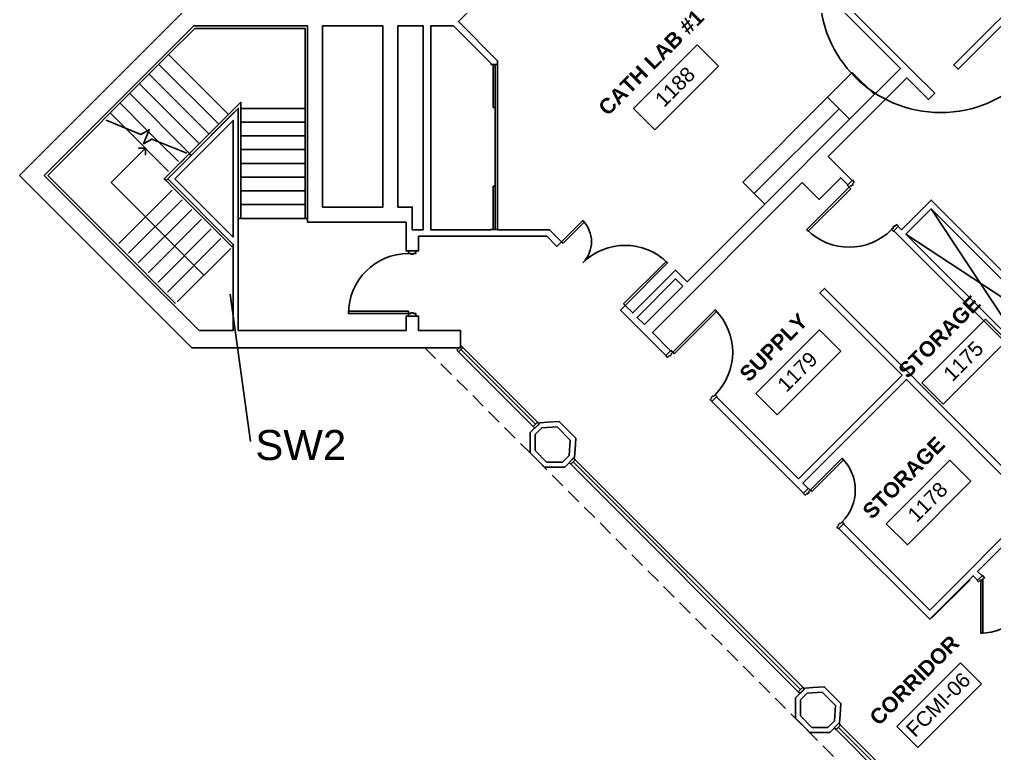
# Model space of a CAD drawing. Header units: inches. Extents: x -59 to 5745, y -269 to 4477.
# Drawn here: x -14 to 766, y 1209 to 1796 of the extents above; entities that cross this region are included whole.
import ezdxf

# ---------------------------------------------------------------- set-up
doc = ezdxf.new("R2010")
doc.units = ezdxf.units.IN
doc.header["$LTSCALE"] = 96
doc.header["$MEASUREMENT"] = 0
doc.linetypes.add('Dash', pattern=[0.25, 0.125, -0.125])
doc.linetypes.add('DASHED4', pattern=[0.1875, 0.125, -0.0625])
for name, color, linetype in [('A-ANNO-ROOM', 4, 'CONTINUOUS'), ('A-DOOR', 2, 'CONTINUOUS'), ('A-FLOR-CASE', 3, 'CONTINUOUS'), ('A-FLOR-HRAL', 1, 'CONTINUOUS'), ('A-FLOR-STRS', 2, 'CONTINUOUS'), ('A-GLAZ', 2, 'CONTINUOUS'), ('A-GLAZ-SILL', 1, 'CONTINUOUS'), ('A-SHAFT', 1, 'CONTINUOUS'), ('A-WALL-ABOVE', 8, 'DASHED4'), ('A-WALL-FULL', 6, 'CONTINUOUS')]:
    doc.layers.add(name, color=color, linetype=linetype)
doc.layers.add('A-AREA-IDEN', color=2, linetype='CONTINUOUS', lineweight=9)
doc.layers.add('A-DOOR-HDLN', color=31, linetype='Dash', lineweight=13)
doc.styles.add('Arial', font='arial.ttf')
doc.styles.add('Arial_2', font='arial.ttf', dxfattribs={"height": 11.802395})
doc.styles.add('Arial_B', font='arialbd.ttf', dxfattribs={"height": 12.177074})

# ---------------------------------------------------------------- blocks, each defined once
blk = doc.blocks.new('crusch rail16 - crusch rail-2194326-LEVEL 01 OVERALL FLOOR PLAN CATH _1')
at = {"layer": 'A-FLOR-HRAL', "color": 55}
for p, q in [((4031.25, 1413.53), (4061.79, 1444.07)), ((4061.79, 1444.07), (4061.44, 1444.42)), ((4030.9, 1413.88), (4031.25, 1413.53))]:
    blk.add_line(p, q, dxfattribs=at)
blk = doc.blocks.new('Room Tag - Room Tag-10342-LEVEL 01 OVERALL FLOOR PLAN CATH _1')
at = {"layer": 'A-AREA-IDEN'}
for p, q in [((-0.375, -0.0625), (-0.375, -0.3125)), ((-0.375, -0.0625), (0.375, -0.0625)), ((0.375, -0.0625), (0.375, -0.3125)), ((-0.375, -0.3125), (0.375, -0.3125))]:
    blk.add_line(p, q, dxfattribs=at)

msp = doc.modelspace()

# ---------------------------------------------------------------- linework, layer by layer
at = {"layer": 'A-ANNO-ROOM'}
msp.add_line((170.57, 1458.06), (154.37, 1576.09), dxfattribs=at)
at = {"layer": 'A-DOOR'}
for p, q in [((364.87, 1759.74), (364.87, 1725.24)), ((366.37, 1759.74), (368.37, 1759.74)), ((366.37, 1627.74), (366.37, 1759.74)), ((368.37, 1759.74), (368.37, 1627.74)), ((364.87, 1725.24), (366.37, 1725.24)), ((366.37, 1662.24), (364.87, 1662.24)), ((364.87, 1662.24), (364.87, 1627.74)), ((368.37, 1627.74), (366.37, 1627.74)), ((756.07, 1351.04), (755.8, 1350.78)), ((752.27, 1347.24), (752, 1346.98))]:
    msp.add_line(p, q, dxfattribs=at)
for points in [[(650.82, 1660.31), (649.58, 1661.55), (615.64, 1627.61), (616.88, 1626.37)], [(420.69, 1616.68), (437.66, 1633.65), (436.42, 1634.89), (419.45, 1617.92)], [(297.06, 1562.28), (297.06, 1560.53), (249.06, 1560.53), (249.06, 1562.28)], [(509.61, 1528.29), (508.37, 1529.53), (542.31, 1563.47), (543.55, 1562.23)], [(619.65, 1418.07), (618.42, 1419.31), (643.87, 1444.76), (645.11, 1443.53)], [(757.92, 1349.19), (756.51, 1347.77), (756.07, 1348.22), (754.83, 1346.98), (754.39, 1347.42), (752.97, 1346.01), (752, 1346.98), (752.97, 1346.01), (754.39, 1347.42), (754.83, 1346.98), (756.07, 1348.22), (756.51, 1347.77), (757.92, 1349.19), (756.07, 1351.04)], [(754.83, 1304.98), (756.58, 1304.98), (756.58, 1346.98), (754.83, 1346.98)]]:
    msp.add_lwpolyline(points, close=True, dxfattribs=at)
for points in [[(648.52, 1663.31), (648.17, 1662.96), (649.58, 1661.55), (651, 1662.96), (651.44, 1662.52), (652.68, 1663.76), (652.24, 1664.2), (653.65, 1665.61), (652.24, 1667.03), (652.06, 1666.85)], [(688.83, 1630.08), (689, 1630.26), (687.59, 1631.67), (686.18, 1630.26), (685.73, 1630.7), (684.5, 1629.46), (684.94, 1629.02), (683.52, 1627.61), (684.94, 1626.19), (685.29, 1626.55)], [(302.81, 1610.53), (302.81, 1608.53), (300.81, 1608.53), (300.81, 1607.9), (299.06, 1607.9), (299.06, 1608.53), (297.06, 1608.53), (297.06, 1610.53)], [(502.98, 1602.22), (504.28, 1600.92), (470.37, 1567.01), (469.13, 1568.24), (503.05, 1602.16)], [(297.06, 1558.53), (297.06, 1560.53), (299.06, 1560.53), (299.06, 1561.15), (300.81, 1561.15), (300.81, 1560.53), (302.81, 1560.53), (302.81, 1558.53)], [(506.69, 1530.68), (506.96, 1530.94), (508.37, 1529.53), (506.96, 1528.11), (507.4, 1527.67), (506.16, 1526.43), (505.72, 1526.88), (504.31, 1525.46), (502.89, 1526.88), (502.98, 1526.97)], [(539.75, 1490.2), (539.66, 1490.11), (538.25, 1491.52), (539.66, 1492.94), (539.22, 1493.38), (540.46, 1494.61), (540.9, 1494.17), (542.31, 1495.59), (543.73, 1494.17), (543.46, 1493.91)], [(616.83, 1420.55), (617, 1420.72), (618.42, 1419.31), (617, 1417.89), (617.44, 1417.45), (616.21, 1416.21), (615.76, 1416.66), (614.35, 1415.24), (612.94, 1416.66), (613.11, 1416.83)], [(641.4, 1388.55), (641.22, 1388.37), (639.81, 1389.79), (641.22, 1391.2), (640.78, 1391.64), (642.02, 1392.88), (642.46, 1392.44), (643.87, 1393.85), (645.29, 1392.44), (645.11, 1392.26)]]:
    msp.add_lwpolyline(points, dxfattribs=at)
for centre, radius, start, end in [((419.45, 1617.92), 24, 315, 45), ((649.58, 1661.55), 48, 225, 315), ((470.37, 1567.01), 48, 45, 135), ((297.06, 1560.53), 48, 90, 180), ((508.37, 1529.53), 48, 315, 45), ((618.42, 1419.31), 36, 315, 45), ((754.83, 1346.98), 42, 270, 315)]:
    msp.add_arc(centre, radius, start, end, dxfattribs=at)
at = {"layer": 'A-DOOR-HDLN'}
for p in [(368.37, 1728.24), (368.37, 1659.24)]:
    msp.add_line(p, (368.37, 1693.74), dxfattribs=at)
at = {"layer": 'A-FLOR-CASE'}
for p, q in [((652.03, 1753.29), (632.23, 1733.5)), ((669.72, 1735.61), (652.03, 1753.29)), ((632.24, 1733.5), (564.36, 1665.61)), ((632.24, 1733.5), (564.36, 1665.61)), ((641.44, 1724.3), (632.24, 1733.5)), ((641.44, 1724.3), (632.24, 1733.5)), ((641.44, 1724.3), (573.55, 1656.42)), ((649.92, 1715.82), (641.44, 1724.3)), ((582.04, 1647.94), (649.92, 1715.82)), ((564.36, 1665.61), (573.55, 1656.42)), ((564.36, 1665.61), (573.55, 1656.42)), ((573.55, 1656.42), (582.04, 1647.94))]:
    msp.add_line(p, q, dxfattribs=at)
at = {"layer": 'A-FLOR-STRS'}
for p, q in [((105.2, 1767.54), (126.15, 1788.5)), ((53.46, 1715.81), (105.2, 1767.54)), ((153.12, 1719.62), (105.2, 1767.54)), ((145.34, 1711.84), (97.42, 1759.76)), ((137.56, 1704.06), (89.64, 1751.99)), ((129.78, 1696.28), (81.86, 1744.21)), ((122.01, 1688.51), (74.08, 1736.43)), ((162.91, 1724.58), (214.31, 1724.58)), ((51.19, 1713.54), (53.46, 1715.81)), ((8.53, 1670.87), (51.19, 1713.54)), ((162.91, 1713.58), (214.31, 1713.58)), ((162.91, 1702.58), (214.31, 1702.58)), ((121.16, 1688.02), (121.42, 1687.91)), ((162.91, 1691.58), (214.31, 1691.58)), ((162.91, 1680.58), (214.31, 1680.58)), ((162.91, 1669.58), (214.31, 1669.58)), ((108.14, 1659.27), (65.37, 1616.5)), ((162.91, 1658.58), (214.31, 1658.58)), ((115.92, 1651.49), (73.15, 1608.72)), ((162.91, 1647.58), (214.31, 1647.58)), ((123.7, 1643.71), (80.93, 1600.94)), ((131.48, 1635.93), (88.71, 1593.16)), ((139.25, 1628.15), (96.49, 1585.39)), ((147.03, 1620.38), (104.26, 1577.61)), ((154.81, 1612.6), (112.04, 1569.83))]:
    msp.add_line(p, q, dxfattribs=at)
for points in [[(112.99, 1681.96), (97.03, 1697.92), (89.08, 1705.87), (88.32, 1706.64), (66.3, 1728.65)], [(105.21, 1674.19), (70.65, 1708.75), (58.53, 1720.87)], [(55.22, 1715.09), (83, 1703.68), (89.72, 1707.41), (85.16, 1696.31), (91.88, 1700.04), (119.66, 1688.63)], [(133.43, 1591.21), (86.76, 1637.88), (59.27, 1665.37), (86.65, 1692.75), (78.87, 1684.97)], [(81.15, 1692.75), (86.65, 1692.75), (86.65, 1687.25)], [(110.8, 1568.59), (64.05, 1615.34), (8.53, 1670.87)]]:
    msp.add_lwpolyline(points, dxfattribs=at)
at = {"layer": 'A-GLAZ'}
for points in [[(338.85, 1531.62), (398.52, 1471.95)], [(428.67, 1441.81), (610.61, 1259.86)], [(640.8, 1229.68), (822.75, 1047.73)]]:
    msp.add_lwpolyline(points, dxfattribs=at)
at = {"layer": 'A-GLAZ-SILL'}
for p, q in [((337.08, 1529.86), (396.76, 1470.18)), ((340.62, 1533.39), (400.29, 1473.72)), ((430.43, 1443.58), (612.38, 1261.63)), ((426.9, 1440.04), (608.85, 1258.09)), ((639.03, 1227.91), (820.98, 1045.96)), ((642.57, 1231.44), (824.51, 1049.5))]:
    msp.add_line(p, q, dxfattribs=at)
at = {"layer": 'A-SHAFT'}
for p, q in [((694.98, 1623.93), (715.21, 1644.15)), ((715.21, 1644.15), (793.45, 1525.46)), ((813.67, 1545.69), (694.98, 1623.93))]:
    msp.add_line(p, q, dxfattribs=at)
msp.add_circle((722.8, 1818.08), 96.88, dxfattribs=at)
at = {"layer": 'A-WALL-ABOVE'}
msp.add_line((310.24, 1533.04), (1530.32, 312.96), dxfattribs=at)
at = {"layer": 'A-WALL-FULL'}
for p, q in [((940.21, 2625.18), (-14.1, 1670.87)), ((51.46, 1716.63), (125.33, 1790.5)), ((5.7, 1670.87), (51.46, 1716.63)), ((715.21, 1644.15), (813.67, 1545.69)), ((793.45, 1525.46), (694.98, 1623.93)), ((400.29, 1473.72), (396.76, 1470.18)), ((396.76, 1470.18), (398.17, 1468.77)), ((398.17, 1468.77), (401.71, 1472.3)), ((401.71, 1472.3), (400.29, 1473.72)), ((612.38, 1261.63), (608.85, 1258.09)), ((608.85, 1258.09), (610.26, 1256.68)), ((610.26, 1256.68), (613.8, 1260.21)), ((613.8, 1260.21), (612.38, 1261.63))]:
    msp.add_line(p, q, dxfattribs=at)
at = {"layer": 'A-WALL-FULL', "extrusion": (0, 0, -1)}
for p, q in [((339.21, 1534.8), (335.67, 1531.27)), ((335.67, 1531.27), (337.08, 1529.86)), ((337.08, 1529.86), (340.62, 1533.39)), ((340.62, 1533.39), (339.21, 1534.8)), ((429.02, 1444.99), (425.49, 1441.45)), ((426.9, 1440.04), (430.43, 1443.58)), ((430.43, 1443.58), (429.02, 1444.99)), ((425.49, 1441.45), (426.9, 1440.04)), ((641.15, 1232.86), (637.62, 1229.32)), ((642.57, 1231.44), (641.15, 1232.86)), ((637.62, 1229.32), (639.03, 1227.91)), ((639.03, 1227.91), (642.57, 1231.44))]:
    msp.add_line(p, q, dxfattribs=at)
at = {"layer": 'A-WALL-FULL'}
for points in [[(803.36, 1829.5), (733.19, 1759.33), (736.73, 1755.79), (858.52, 1877.59)], [(368.37, 1759.74), (368.37, 1762.61), (336.96, 1794.02), (407.39, 1864.44), (427.87, 1843.96), (431.76, 1847.85)], [(650.77, 1833.82), (647.05, 1830.1), (649.14, 1828.02), (634.15, 1813.03), (640.52, 1806.66), (690.64, 1756.54), (649.92, 1715.82)], [(582.04, 1647.94), (519.97, 1585.87), (510.61, 1595.23), (476.37, 1561), (470.37, 1567.01), (466.65, 1563.29), (502.98, 1526.97), (506.69, 1530.68), (492.1, 1545.27), (612, 1665.17), (625.43, 1651.73), (642.77, 1669.06), (648.52, 1663.31), (652.06, 1666.85), (632.87, 1686.04), (695.77, 1748.94), (713.04, 1731.66), (717.99, 1736.61), (699.96, 1754.65), (644.23, 1810.38)], [(114.56, 1681.06), (121.42, 1687.91), (153.12, 1719.62), (162.91, 1729.41), (162.91, 1636.58), (214.31, 1636.58), (214.31, 1724.58), (214.31, 1788.5), (126.15, 1788.5), (214.31, 1788.5), (214.31, 1724.58), (214.31, 1636.58), (216.31, 1636.58), (216.31, 1724.58), (216.31, 1790.5), (125.33, 1790.5), (216.31, 1790.5), (216.31, 1633.65), (295, 1633.65)], [(300.06, 1627.49), (300.06, 1645.65), (288.6, 1645.65), (288.6, 1790.5), (308.87, 1790.5), (308.87, 1627.49), (300.06, 1627.49)], [(305.06, 1622.24), (407.71, 1622.24), (415.74, 1614.2), (419.45, 1617.92), (409.88, 1627.49), (368.37, 1627.49), (368.37, 1627.74), (363.12, 1627.74), (363.12, 1627.49), (314.87, 1627.49), (314.87, 1790.5), (333.05, 1790.5), (363.12, 1760.43), (363.12, 1759.74), (366.37, 1759.74)], [(-14.1, 1670.87), (123.73, 1533.04), (338.57, 1533.04), (338.57, 1547.04), (305.06, 1547.04), (305.06, 1558.53), (295.06, 1558.53), (295.06, 1547.04), (160.91, 1547.04), (160.91, 1724.58), (123.42, 1687.09), (104.52, 1668.19), (103.11, 1666.78)], [(156.05, 1613.84), (109.3, 1660.59), (103.11, 1666.78), (101.69, 1668.19), (121.42, 1687.91), (153.12, 1719.62), (162.91, 1729.41), (162.91, 1636.58), (160.91, 1636.58), (160.91, 1724.58), (154.53, 1718.2), (123.42, 1687.09), (121.42, 1687.91), (122.14, 1687.62)], [(104.52, 1668.19), (156.91, 1615.8), (156.91, 1547.04), (129.53, 1547.04), (5.7, 1670.87)], [(820.74, 1545.69), (715.21, 1651.22), (691.45, 1627.46), (688.83, 1630.08), (685.29, 1626.55), (826.5, 1485.33)], [(295.06, 1633.65), (295.06, 1610.53), (305.06, 1610.53), (305.06, 1622.24)], [(775.71, 1434.54), (629.69, 1580.56), (626.16, 1577.02), (691.92, 1511.26), (609.01, 1428.36), (543.46, 1493.91), (539.75, 1490.2), (613.11, 1416.83), (616.83, 1420.55), (612.55, 1424.82), (695.45, 1507.73), (796.85, 1406.33), (713.95, 1323.42), (645.11, 1392.26), (641.4, 1388.55), (713.95, 1316), (748.73, 1350.78), (752.27, 1347.24), (755.8, 1350.78), (752.27, 1354.31), (805.54, 1407.59)]]:
    msp.add_lwpolyline(points, dxfattribs=at)
for points in [[(228.31, 1790.5), (276.6, 1790.5), (276.6, 1645.65), (228.31, 1645.65)], [(156.91, 1621.46), (110.18, 1668.19), (156.91, 1714.93)], [(485.74, 1551.63), (479.91, 1557.46), (510.61, 1588.16), (516.44, 1582.33)], [(422.02, 1437.78), (429.85, 1445.61), (430.25, 1451.66), (430.85, 1460.87), (417.54, 1474.18), (408.33, 1473.58), (402.27, 1473.19), (394.44, 1465.35), (394.44, 1449.2), (405.87, 1437.78)], [(398.44, 1450.86), (398.44, 1463.7), (403.77, 1469.02), (415.9, 1469.82), (426.48, 1459.23), (425.69, 1447.1), (420.36, 1441.78), (407.52, 1441.78)], [(634.11, 1225.6), (641.94, 1233.43), (642.34, 1239.49), (642.94, 1248.7), (629.63, 1262.01), (620.42, 1261.4), (614.36, 1261.01), (606.53, 1253.18), (606.53, 1237.02), (617.95, 1225.6)], [(610.53, 1238.68), (610.53, 1251.52), (615.86, 1256.85), (627.99, 1257.64), (638.57, 1247.06), (637.78, 1234.93), (632.45, 1229.6), (619.61, 1229.6)]]:
    msp.add_lwpolyline(points, close=True, dxfattribs=at)

# ---------------------------------------------------------------- block references
at = {"layer": 'A-AREA-IDEN', "xscale": 95.99999999999996, "yscale": 95.99999999999996, "zscale": 95.99999999999996, "rotation": 44.99999999999987}
for p in [(498.32, 1754.11), (728.96, 1534.79), (596.21, 1526.21), (700.32, 1422.1), (708.84, 1260.09)]:
    msp.add_blockref('Room Tag - Room Tag-10342-LEVEL 01 OVERALL FLOOR PLAN CATH _1', p, dxfattribs=at)
at = {"layer": 'A-FLOR-HRAL', "color": 55}
msp.add_blockref('crusch rail16 - crusch rail-2194326-LEVEL 01 OVERALL FLOOR PLAN CATH _1', (-3315.54, -96.47), dxfattribs=at)

# ---------------------------------------------------------------- texts
at = {"layer": 'A-ANNO-ROOM', "style": 'Arial'}
msp.add_text('SW2', height=24, dxfattribs=at).set_placement((174.56, 1443.34))
at = {"layer": 'A-AREA-IDEN', "attachment_point": 2, "rotation": 45, "line_spacing_factor": 0.938532}
for s, insert, char_height, width, style in [('CATH LAB #1', (486.84, 1765.61), 12.1771, 127.44, 'Arial_B'), ('1188', (506.04, 1746), 11.802, 43.776, 'Arial_2'), ('STORAGE', (717.48, 1546.29), 12.177, 97.2, 'Arial_B'), ('SUPPLY', (584.73, 1537.7), 12.177, 78.768, 'Arial_B'), ('1175', (736.68, 1526.68), 11.802, 43.776, 'Arial_2'), ('1179', (603.93, 1518.1), 11.802, 43.776, 'Arial_2'), ('STORAGE', (688.84, 1433.6), 12.177, 97.2, 'Arial_B'), ('1178', (708.04, 1413.99), 11.802, 43.776, 'Arial_2'), ('CORRIDOR', (697.36, 1271.59), 12.177, 107.568, 'Arial_B'), ('FCMI-06', (716.56, 1251.98), 11.802, 76.176, 'Arial_2')]:
    msp.add_mtext(s, dxfattribs=dict(at, insert=insert, char_height=char_height, width=width, style=style))

doc.saveas('drawing.dxf')
